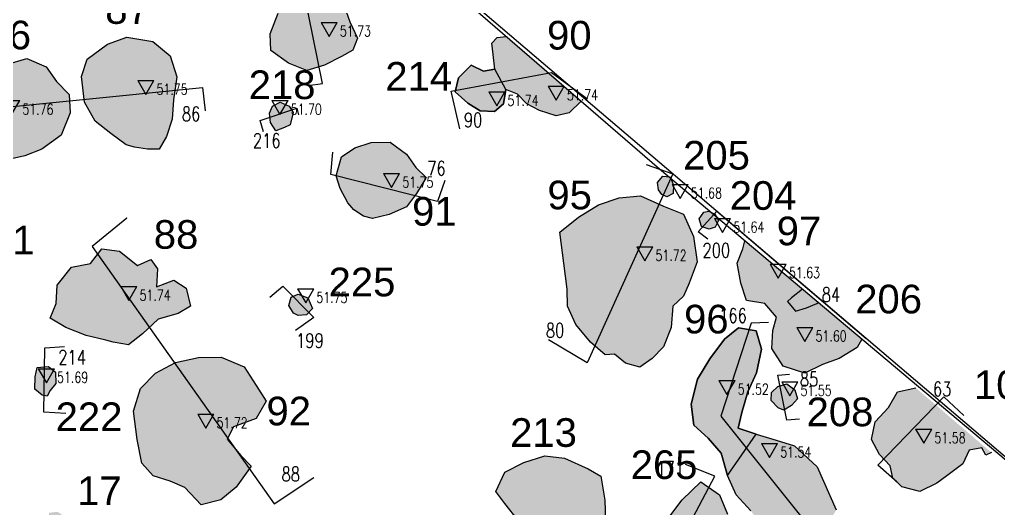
# Model space of a CAD drawing. Header units: millimetres. Extents: x 4462692 to 4462814, y 5793999 to 5794154.
# Drawn here: x 4462763.55 to 4462777.22, y 5794134.77 to 5794141.59 of the extents above; entities that cross this region are included whole.
import ezdxf

# ---------------------------------------------------------------- set-up
doc = ezdxf.new("R2010")
doc.units = ezdxf.units.MM
doc.linetypes.add('STRICHPUNKTX2', pattern=[50.8, 25.4, -12.7, 0, -12.7])
for name, color, linetype in [('00ProfilNr', 5, 'Continuous'), ('Befunde', 36, 'Continuous'), ('Befundnummern', 36, 'Continuous'), ('Flächengrenzen', 1, 'Continuous'), ('Grabungsgrenze', 102, 'STRICHPUNKTX2'), ('Gruben', 252, 'Continuous'), ('HÖHEN', 7, 'Continuous'), ('Pfosten', 254, 'Continuous'), ('Profile', 160, 'Continuous')]:
    doc.layers.add(name, color=color, linetype=linetype)
doc.styles.add('ROMANS', font='ROMANS.shx', dxfattribs={"width": 0.75})
doc.styles.get("Standard").update_dxf_attribs({"font": 'arial.ttf'})

# ---------------------------------------------------------------- blocks, each defined once
blk = doc.blocks.new('HP_FERTIG_OBERKANTE')
for p, q in [((-0.075, 0.1299), (0.075, 0.1299)), ((-0.075, 0.1299), (0, 0)), ((0, 0), (0.075, 0.1299))]:
    blk.add_line(p, q)
at = {"style": 'ROMANS', "width": 0.75}
blk.add_attdef('HÖHE', (0.1, 0), '', height=0.1, dxfattribs=at)

msp = doc.modelspace()

# ---------------------------------------------------------------- hatches: boundary and pattern name
at = {"layer": 'Gruben'}
h = msp.add_hatch(color=256, dxfattribs=at)
h.dxf.hatch_style = 1
h.paths.add_polyline_path([(4462770.338, 5794140.618), (4462770.185, 5794140.903), (4462770.028, 5794140.875), (4462769.857, 5794140.957), (4462769.678, 5794140.781), (4462769.631, 5794140.584), (4462769.811, 5794140.427), (4462769.98, 5794140.321), (4462770.181, 5794140.31), (4462770.307, 5794140.416)])
h.paths.add_polyline_path([(4462768.133, 5794139.033), (4462768.029, 5794139.237), (4462767.973, 5794139.411), (4462768.048, 5794139.675), (4462768.233, 5794139.804), (4462768.461, 5794139.879), (4462768.724, 5794139.881), (4462768.953, 5794139.713), (4462769.082, 5794139.527), (4462769.227, 5794139.388), (4462769.221, 5794139.38), (4462769.095, 5794139.164), (4462768.952, 5794138.979), (4462768.713, 5794138.87), (4462768.477, 5794138.816), (4462768.355, 5794138.847), (4462768.217, 5794138.935)])
h.paths.add_polyline_path([(4462768.136, 5794143.302), (4462768.097, 5794142.971), (4462768.022, 5794142.724), (4462767.952, 5794142.424), (4462767.909, 5794142.227), (4462767.817, 5794142.069), (4462767.699, 5794142.023), (4462767.893, 5794141.967), (4462768.082, 5794141.785), (4462768.162, 5794141.563), (4462768.271, 5794141.336), (4462768.205, 5794141.165), (4462768.045, 5794141.079), (4462767.808, 5794140.955), (4462767.561, 5794140.883), (4462767.306, 5794140.985), (4462767.06, 5794141.162), (4462767.052, 5794141.395), (4462767.162, 5794141.682), (4462767.305, 5794141.826), (4462767.447, 5794141.944), (4462767.419, 5794142.047), (4462767.19, 5794142.199), (4462767.054, 5794142.402), (4462766.887, 5794142.613), (4462766.918, 5794142.9), (4462766.701, 5794143.113), (4462766.503, 5794143.339), (4462766.432, 5794143.618), (4462766.419, 5794143.922), (4462766.411, 5794144.107), (4462766.438, 5794144.273), (4462766.202, 5794144.296), (4462765.919, 5794144.346), (4462765.726, 5794144.437), (4462765.413, 5794144.356), (4462765.14, 5794144.475), (4462764.957, 5794144.66), (4462764.957, 5794144.889), (4462765.051, 5794145.044), (4462764.94, 5794145.186), (4462764.851, 5794145.375), (4462764.834, 5794145.541), (4462764.996, 5794145.584), (4462765.547, 5794145.507)])
h = msp.add_hatch(color=256, dxfattribs=at)
h.dxf.hatch_style = 1
h.paths.add_polyline_path([(4462765.039, 5794139.845), (4462764.827, 5794140.001), (4462764.607, 5794140.176), (4462764.457, 5794140.441), (4462764.416, 5794140.799), (4462764.497, 5794141.04), (4462764.78, 5794141.251), (4462765.05, 5794141.349), (4462765.412, 5794141.287), (4462765.653, 5794141.087), (4462765.746, 5794140.794), (4462765.701, 5794140.473), (4462765.683, 5794140.205), (4462765.601, 5794139.96), (4462765.502, 5794139.785), (4462765.339, 5794139.783), (4462765.157, 5794139.812)])
h.paths.add_polyline_path([(4462762.992, 5794139.72), (4462762.768, 5794139.914), (4462762.726, 5794140.143), (4462762.821, 5794140.412), (4462762.944, 5794140.667), (4462763.112, 5794140.872), (4462763.372, 5794140.967), (4462763.653, 5794141.049), (4462763.925, 5794140.936), (4462764.066, 5794140.731), (4462764.243, 5794140.548), (4462764.26, 5794140.291), (4462764.133, 5794139.979), (4462763.864, 5794139.783), (4462763.627, 5794139.692), (4462763.354, 5794139.629), (4462763.146, 5794139.678)])
h.paths.add_polyline_path([(4462761.9, 5794138.079), (4462761.704, 5794138.175), (4462761.453, 5794138.237), (4462761.221, 5794138.412), (4462761.132, 5794138.655), (4462761.166, 5794138.946), (4462761.249, 5794139.153), (4462761.483, 5794139.322), (4462761.809, 5794139.331), (4462762.067, 5794139.253), (4462762.275, 5794139.27), (4462762.359, 5794138.943), (4462762.37, 5794138.672), (4462762.339, 5794138.42), (4462762.197, 5794138.192), (4462762.026, 5794138.04)])
h = msp.add_hatch(color=256, dxfattribs=at)
h.dxf.hatch_style = 1
h.paths.add_polyline_path([(4462770.344, 5794141.357), (4462770.219, 5794141.345), (4462770.144, 5794141.264), (4462770.185, 5794140.903), (4462770.338, 5794140.618), (4462770.504, 5794140.554), (4462770.631, 5794140.416), (4462770.812, 5794140.326), (4462771.041, 5794140.249), (4462771.226, 5794140.291), (4462771.39, 5794140.453)], flags=17)
h.paths.add_polyline_path([(4462770.344, 5794141.357), (4462770.219, 5794141.345), (4462770.144, 5794141.264), (4462770.185, 5794140.903), (4462770.338, 5794140.618), (4462770.504, 5794140.554), (4462770.631, 5794140.416), (4462770.812, 5794140.326), (4462771.041, 5794140.249), (4462771.226, 5794140.291), (4462771.39, 5794140.453)], flags=17)
h = msp.add_hatch(color=256, dxfattribs=at)
h.dxf.hatch_style = 1
h.paths.add_polyline_path([(4462770.344, 5794141.357), (4462770.219, 5794141.345), (4462770.144, 5794141.264), (4462770.185, 5794140.903), (4462770.338, 5794140.618), (4462770.504, 5794140.554), (4462770.631, 5794140.416), (4462770.812, 5794140.326), (4462771.041, 5794140.249), (4462771.226, 5794140.291), (4462771.39, 5794140.453)])
h = msp.add_hatch(color=256, dxfattribs=at)
h.dxf.hatch_style = 1
h.paths.add_polyline_path([(4462771.726, 5794136.91), (4462771.523, 5794137.091), (4462771.318, 5794137.335), (4462771.203, 5794137.591), (4462771.197, 5794137.83), (4462771.149, 5794138.191), (4462771.094, 5794138.627), (4462771.356, 5794138.833), (4462771.632, 5794139.006), (4462771.921, 5794139.103), (4462772.222, 5794139.133), (4462772.541, 5794138.99), (4462772.822, 5794138.875), (4462772.959, 5794138.566), (4462773.01, 5794138.211), (4462772.9, 5794137.911), (4462772.818, 5794137.731), (4462772.669, 5794137.59), (4462772.649, 5794137.292), (4462772.539, 5794137.025), (4462772.381, 5794136.861), (4462772.212, 5794136.742), (4462772.008, 5794136.797), (4462771.856, 5794136.92), (4462771.726, 5794136.91)])
h = msp.add_hatch(color=256, dxfattribs=at)
h.dxf.hatch_style = 1
h.paths.add_polyline_path([(4462773.675, 5794138.505), (4462773.648, 5794138.39), (4462773.567, 5794138.193), (4462773.62, 5794137.915), (4462773.701, 5794137.673), (4462773.954, 5794137.631), (4462774.119, 5794137.438), (4462774.068, 5794137.254), (4462774.054, 5794137), (4462774.212, 5794136.756), (4462774.513, 5794136.655), (4462774.759, 5794136.778), (4462774.994, 5794136.861), (4462775.242, 5794137.016), (4462775.31, 5794137.13), (4462774.701, 5794137.642), (4462774.681, 5794137.627), (4462774.538, 5794137.569), (4462774.382, 5794137.522), (4462774.27, 5794137.659), (4462774.48, 5794137.828)])
h = msp.add_hatch(color=256, dxfattribs=at)
h.dxf.hatch_style = 1
h.paths.add_polyline_path([(4462764.343, 5794133.556), (4462764.17, 5794133.589), (4462763.962, 5794133.719), (4462763.816, 5794133.912), (4462763.887, 5794134.188), (4462763.925, 5794134.413), (4462763.952, 5794134.584), (4462763.965, 5794134.706), (4462764.083, 5794134.72), (4462764.236, 5794134.617), (4462764.378, 5794134.655), (4462764.559, 5794134.623), (4462764.756, 5794134.476), (4462764.94, 5794134.299), (4462765.025, 5794134.032), (4462764.929, 5794133.775), (4462764.749, 5794133.579), (4462764.547, 5794133.513), (4462764.424, 5794133.55)])
h.paths.add_polyline_path([(4462765.656, 5794135.146), (4462765.416, 5794135.224), (4462765.26, 5794135.398), (4462765.192, 5794135.73), (4462765.144, 5794136.126), (4462765.24, 5794136.44), (4462765.451, 5794136.658), (4462765.728, 5794136.804), (4462766.048, 5794136.874), (4462766.365, 5794136.881), (4462766.688, 5794136.745), (4462766.855, 5794136.483), (4462766.993, 5794136.263), (4462766.856, 5794136.022), (4462766.538, 5794135.908), (4462766.452, 5794135.733), (4462766.641, 5794135.507), (4462766.783, 5794135.357), (4462766.576, 5794135.066), (4462766.362, 5794134.887), (4462766.087, 5794134.817), (4462765.857, 5794135.061)])
h.paths.add_polyline_path([(4462764.757, 5794137.115), (4462764.48, 5794137.183), (4462764.197, 5794137.293), (4462763.98, 5794137.425), (4462764.062, 5794137.627), (4462764.079, 5794137.886), (4462764.279, 5794138.135), (4462764.542, 5794138.187), (4462764.702, 5794138.391), (4462764.945, 5794138.359), (4462765.198, 5794138.158), (4462765.385, 5794138.244), (4462765.479, 5794138.113), (4462765.464, 5794137.862), (4462765.704, 5794137.953), (4462765.877, 5794137.841), (4462765.936, 5794137.593), (4462765.768, 5794137.487), (4462765.486, 5794137.408), (4462765.268, 5794137.203), (4462765.075, 5794137.052), (4462764.857, 5794137.088)])
h.paths.add_polyline_path([(4462768.064, 5794133.146), (4462767.857, 5794133.191), (4462767.737, 5794133.393), (4462767.71, 5794133.694), (4462767.747, 5794133.932), (4462767.926, 5794134.087), (4462768.148, 5794134.216), (4462768.393, 5794134.272), (4462768.621, 5794134.17), (4462768.806, 5794133.931), (4462768.802, 5794133.646), (4462768.716, 5794133.424), (4462768.517, 5794133.261), (4462768.239, 5794133.182)])
h.paths.add_polyline_path([(4462768.736, 5794131.829), (4462768.517, 5794131.986), (4462768.421, 5794132.241), (4462768.279, 5794132.489), (4462768.314, 5794132.759), (4462768.488, 5794133.105), (4462768.711, 5794133.31), (4462768.966, 5794133.401), (4462769.308, 5794133.307), (4462769.604, 5794133.177), (4462769.908, 5794133.181), (4462770.222, 5794133.107), (4462770.345, 5794132.786), (4462770.298, 5794132.462), (4462770.053, 5794132.283), (4462769.876, 5794132.184), (4462769.78, 5794131.938), (4462769.464, 5794131.762), (4462769.151, 5794131.737), (4462768.863, 5794131.797)])
h.paths.add_polyline_path([(4462770.222, 5794133.107), (4462770.393, 5794133.246), (4462770.604, 5794133.29), (4462770.823, 5794133.29), (4462771.26, 5794133.33), (4462771.378, 5794133.28), (4462771.455, 5794133.116), (4462771.445, 5794132.835), (4462771.486, 5794132.615), (4462771.394, 5794132.389), (4462771.072, 5794132.315), (4462770.693, 5794132.332), (4462770.432, 5794132.38), (4462770.298, 5794132.462), (4462770.345, 5794132.786)])
h = msp.add_hatch(color=256, dxfattribs=at)
h.dxf.hatch_style = 1
h.paths.add_polyline_path([(4462774.48, 5794137.828), (4462774.27, 5794137.659), (4462774.382, 5794137.522), (4462774.538, 5794137.569), (4462774.681, 5794137.627), (4462774.701, 5794137.642)], flags=17)
h.paths.add_polyline_path([(4462774.48, 5794137.828), (4462774.27, 5794137.659), (4462774.382, 5794137.522), (4462774.538, 5794137.569), (4462774.681, 5794137.627), (4462774.701, 5794137.642)], flags=17)
h = msp.add_hatch(color=256, dxfattribs=at)
h.dxf.hatch_style = 1
h.paths.add_polyline_path([(4462774.48, 5794137.828), (4462774.27, 5794137.659), (4462774.382, 5794137.522), (4462774.538, 5794137.569), (4462774.681, 5794137.627), (4462774.701, 5794137.642)])
h = msp.add_hatch(color=256, dxfattribs=at)
h.dxf.hatch_style = 1
h.paths.add_polyline_path([(4462773.758, 5794134.735), (4462773.554, 5794134.957), (4462773.434, 5794135.226), (4462773.345, 5794135.538), (4462773.163, 5794135.748), (4462772.962, 5794135.929), (4462772.927, 5794136.221), (4462773.014, 5794136.57), (4462773.188, 5794136.855), (4462773.392, 5794137.133), (4462773.588, 5794137.288), (4462773.834, 5794137.249), (4462773.911, 5794136.991), (4462773.837, 5794136.66), (4462773.72, 5794136.393), (4462773.632, 5794136.105), (4462773.584, 5794135.886), (4462773.835, 5794135.803), (4462774.114, 5794135.721), (4462774.368, 5794135.642), (4462774.684, 5794135.35), (4462774.952, 5794134.748), (4462774.714, 5794134.339), (4462774.568, 5794134.311), (4462774.174, 5794134.389), (4462773.902, 5794134.545)])
h = msp.add_hatch(color=256, dxfattribs=at)
h.dxf.hatch_style = 1
h.paths.add_polyline_path([(4462776.062, 5794136.451), (4462775.805, 5794136.396), (4462775.68, 5794136.175), (4462775.495, 5794135.978), (4462775.445, 5794135.73), (4462775.557, 5794135.518), (4462775.705, 5794135.363), (4462775.742, 5794135.191), (4462775.867, 5794135.07), (4462776.119, 5794135.002), (4462776.355, 5794135.119), (4462776.72, 5794135.39), (4462776.806, 5794135.579), (4462776.982, 5794135.612), (4462777.038, 5794135.51), (4462777.117, 5794135.548)])
h = msp.add_hatch(color=256, dxfattribs=at)
h.dxf.hatch_style = 1
h.paths.add_polyline_path([(4462771.378, 5794133.28), (4462771.467, 5794133.448), (4462771.599, 5794133.613), (4462771.637, 5794133.661), (4462771.765, 5794133.751), (4462772.024, 5794133.762), (4462772.35, 5794133.683), (4462772.54, 5794133.533), (4462772.742, 5794133.332), (4462772.946, 5794133.167), (4462772.809, 5794132.864), (4462772.611, 5794132.645), (4462772.304, 5794132.511), (4462771.977, 5794132.466), (4462771.664, 5794132.555), (4462771.486, 5794132.615), (4462771.469, 5794132.709), (4462771.445, 5794132.835), (4462771.455, 5794133.116)], flags=17)
h.paths.add_polyline_path([(4462771.378, 5794133.28), (4462771.116, 5794133.391), (4462770.892, 5794133.596), (4462770.77, 5794133.867), (4462770.599, 5794134.063), (4462770.499, 5794134.302), (4462770.515, 5794134.592), (4462770.326, 5794134.834), (4462770.2, 5794135.003), (4462770.324, 5794135.273), (4462770.589, 5794135.409), (4462770.884, 5794135.502), (4462771.159, 5794135.469), (4462771.491, 5794135.32), (4462771.665, 5794135.219), (4462771.72, 5794134.881), (4462771.733, 5794134.6), (4462771.813, 5794134.305), (4462771.87, 5794134.019), (4462771.765, 5794133.751), (4462772.024, 5794133.762), (4462772.298, 5794133.931), (4462772.459, 5794134.25), (4462772.588, 5794134.605), (4462772.801, 5794134.885), (4462773.061, 5794135.14), (4462773.323, 5794134.959), (4462773.434, 5794134.686), (4462773.449, 5794134.414), (4462773.261, 5794134.297), (4462773.144, 5794134.051), (4462773.146, 5794133.751), (4462773.087, 5794133.454), (4462772.946, 5794133.167), (4462772.809, 5794132.864), (4462772.611, 5794132.645), (4462772.304, 5794132.511), (4462771.977, 5794132.466), (4462771.664, 5794132.555), (4462771.486, 5794132.615), (4462771.445, 5794132.835), (4462771.455, 5794133.116)])
h = msp.add_hatch(color=256, dxfattribs=at)
h.dxf.hatch_style = 1
h.paths.add_polyline_path([(4462771.378, 5794133.28), (4462771.467, 5794133.448), (4462771.599, 5794133.613), (4462771.637, 5794133.661), (4462771.765, 5794133.751), (4462772.024, 5794133.762), (4462772.35, 5794133.683), (4462772.54, 5794133.533), (4462772.742, 5794133.332), (4462772.946, 5794133.167), (4462772.809, 5794132.864), (4462772.611, 5794132.645), (4462772.304, 5794132.511), (4462771.977, 5794132.466), (4462771.664, 5794132.555), (4462771.486, 5794132.615), (4462771.469, 5794132.709), (4462771.445, 5794132.835), (4462771.455, 5794133.116)], flags=17)
h.paths.add_polyline_path([(4462771.378, 5794133.28), (4462771.116, 5794133.391), (4462770.892, 5794133.596), (4462770.77, 5794133.867), (4462770.599, 5794134.063), (4462770.499, 5794134.302), (4462770.515, 5794134.592), (4462770.326, 5794134.834), (4462770.2, 5794135.003), (4462770.324, 5794135.273), (4462770.589, 5794135.409), (4462770.884, 5794135.502), (4462771.159, 5794135.469), (4462771.491, 5794135.32), (4462771.665, 5794135.219), (4462771.72, 5794134.881), (4462771.733, 5794134.6), (4462771.813, 5794134.305), (4462771.87, 5794134.019), (4462771.765, 5794133.751), (4462772.024, 5794133.762), (4462772.298, 5794133.931), (4462772.459, 5794134.25), (4462772.588, 5794134.605), (4462772.801, 5794134.885), (4462773.061, 5794135.14), (4462773.323, 5794134.959), (4462773.434, 5794134.686), (4462773.449, 5794134.414), (4462773.261, 5794134.297), (4462773.144, 5794134.051), (4462773.146, 5794133.751), (4462773.087, 5794133.454), (4462772.946, 5794133.167), (4462772.809, 5794132.864), (4462772.611, 5794132.645), (4462772.304, 5794132.511), (4462771.977, 5794132.466), (4462771.664, 5794132.555), (4462771.486, 5794132.615), (4462771.445, 5794132.835), (4462771.455, 5794133.116)])
at = {"layer": 'Pfosten'}
h = msp.add_hatch(color=256, dxfattribs=at)
h.dxf.hatch_style = 1
h.paths.add_polyline_path([(4462767.249, 5794140.087), (4462767.128, 5794140.041), (4462767.054, 5794140.156), (4462767.04, 5794140.285), (4462767.085, 5794140.385), (4462767.189, 5794140.44), (4462767.317, 5794140.386), (4462767.371, 5794140.295), (4462767.328, 5794140.123)])
h = msp.add_hatch(color=256, dxfattribs=at)
h.dxf.hatch_style = 1
h.paths.add_polyline_path([(4462773.136, 5794138.683), (4462773.07, 5794138.706), (4462773.04, 5794138.812), (4462773.102, 5794138.903), (4462773.174, 5794138.917), (4462773.258, 5794138.877), (4462773.31, 5794138.789), (4462773.262, 5794138.696), (4462773.177, 5794138.669)])
h.paths.add_polyline_path([(4462772.517, 5794139.149), (4462772.471, 5794139.214), (4462772.456, 5794139.32), (4462772.531, 5794139.406), (4462772.633, 5794139.396), (4462772.682, 5794139.279), (4462772.674, 5794139.163), (4462772.588, 5794139.116)])
h.paths.add_polyline_path([(4462774.14, 5794136.173), (4462774.044, 5794136.275), (4462774.049, 5794136.385), (4462774.137, 5794136.468), (4462774.261, 5794136.507), (4462774.376, 5794136.425), (4462774.41, 5794136.299), (4462774.326, 5794136.206), (4462774.219, 5794136.14)])
h = msp.add_hatch(color=256, dxfattribs=at)
h.dxf.hatch_style = 1
h.paths.add_polyline_path([(4462767.377, 5794137.492), (4462767.311, 5794137.602), (4462767.342, 5794137.715), (4462767.441, 5794137.76), (4462767.575, 5794137.71), (4462767.642, 5794137.561), (4462767.557, 5794137.472), (4462767.44, 5794137.459)])
h = msp.add_hatch(color=256, dxfattribs=at)
h.dxf.hatch_style = 1
h.paths.add_polyline_path([(4462763.867, 5794136.35), (4462763.766, 5794136.434), (4462763.77, 5794136.604), (4462763.8, 5794136.733), (4462763.955, 5794136.751), (4462764.055, 5794136.668), (4462764.06, 5794136.513), (4462763.98, 5794136.412), (4462763.939, 5794136.335)])

# ---------------------------------------------------------------- linework, layer by layer
at = {"layer": 'Befunde'}
for points, elevation in [([(4462770.338, 5794140.618), (4462770.185, 5794140.903), (4462770.028, 5794140.875), (4462769.857, 5794140.957), (4462769.678, 5794140.781), (4462769.631, 5794140.584), (4462769.811, 5794140.427), (4462769.98, 5794140.321), (4462770.181, 5794140.31), (4462770.307, 5794140.416), (4462770.338, 5794140.618)], 51.785), ([(4462773.434, 5794135.226), (4462773.835, 5794135.803), (4462773.584, 5794135.886), (4462773.632, 5794136.105), (4462773.72, 5794136.393), (4462773.837, 5794136.66), (4462773.911, 5794136.991), (4462773.834, 5794137.249), (4462773.588, 5794137.288), (4462773.392, 5794137.133), (4462773.188, 5794136.855), (4462773.014, 5794136.57), (4462772.927, 5794136.221), (4462772.962, 5794135.929), (4462773.163, 5794135.748), (4462773.163, 5794135.748), (4462773.345, 5794135.538)], 0.14)]:
    msp.add_lwpolyline(points, close=True, dxfattribs=dict(at, elevation=elevation))
for points in [[(4462768.082, 5794141.785, 51.737), (4462768.162, 5794141.563, 51.739), (4462768.271, 5794141.336, 51.731), (4462768.205, 5794141.165, 51.733), (4462768.045, 5794141.079, 51.748), (4462767.808, 5794140.955, 51.747), (4462767.561, 5794140.883, 51.749), (4462767.306, 5794140.985, 51.755), (4462767.06, 5794141.162, 51.754), (4462767.052, 5794141.395, 51.752), (4462767.162, 5794141.682, 51.747)], [(4462771.39, 5794140.453, 52.49), (4462771.226, 5794140.291, 51.724), (4462771.041, 5794140.249, 51.747), (4462770.812, 5794140.326, 51.754), (4462770.631, 5794140.416, 51.767), (4462770.504, 5794140.554, 51.771), (4462770.338, 5794140.618, 51.785), (4462770.307, 5794140.416, 51.773), (4462770.181, 5794140.31, 51.775), (4462769.98, 5794140.321, 51.768), (4462769.811, 5794140.427, 51.771), (4462769.631, 5794140.584, 51.78), (4462769.678, 5794140.781, 51.763), (4462769.857, 5794140.957, 51.774), (4462770.028, 5794140.875, 51.787), (4462770.185, 5794140.903, 51.786), (4462770.165, 5794141.108, 51.784), (4462770.144, 5794141.264, 51.792), (4462770.219, 5794141.345, 51.769), (4462770.344, 5794141.357, 52.481)], [(4462775.31, 5794137.13, 52.522), (4462775.242, 5794137.016, 51.7), (4462774.994, 5794136.861, 51.704), (4462774.759, 5794136.778, 51.707), (4462774.513, 5794136.655, 51.697), (4462774.212, 5794136.756, 51.7), (4462774.054, 5794137, 51.691), (4462774.068, 5794137.254, 51.72), (4462774.119, 5794137.438, 51.737), (4462773.954, 5794137.631, 51.734), (4462773.701, 5794137.673, 51.719), (4462773.62, 5794137.915, 51.733), (4462773.567, 5794138.193, 51.756), (4462773.648, 5794138.39, 51.767), (4462773.675, 5794138.505, 52.509)], [(4462774.48, 5794137.828, 52.516), (4462774.48, 5794137.828, 52.516), (4462774.326, 5794137.708, 51.741), (4462774.27, 5794137.659, 51.742), (4462774.382, 5794137.522, 51.728), (4462774.538, 5794137.569, 51.744), (4462774.681, 5794137.627, 51.735), (4462774.701, 5794137.642, 51.741)], [(4462773.758, 5794134.735, 51.624), (4462773.554, 5794134.957, 51.639), (4462773.434, 5794135.226, 51.648), (4462773.345, 5794135.538, 51.654), (4462773.163, 5794135.748, 51.641), (4462772.962, 5794135.929, 51.631), (4462772.927, 5794136.221, 51.641), (4462773.014, 5794136.57, 51.666), (4462773.188, 5794136.855, 51.673), (4462773.392, 5794137.133, 51.677), (4462773.588, 5794137.288, 51.71), (4462773.834, 5794137.249, 51.711), (4462773.911, 5794136.991, 51.704), (4462773.837, 5794136.66, 51.671), (4462773.72, 5794136.393, 51.676), (4462773.632, 5794136.105, 51.66), (4462773.584, 5794135.886, 51.663), (4462773.835, 5794135.803, 51.664), (4462774.114, 5794135.721, 51.669), (4462774.368, 5794135.642, 51.688), (4462774.684, 5794135.35, 51.686), (4462774.952, 5794134.748, 51.687)], [(4462777.117, 5794135.548, 51.699), (4462777.038, 5794135.51, 51.696), (4462776.982, 5794135.612, 51.686), (4462776.806, 5794135.579, 51.694), (4462776.72, 5794135.39, 51.696), (4462776.495, 5794135.223, 51.687), (4462776.355, 5794135.119, 51.716), (4462776.119, 5794135.002, 51.742), (4462775.867, 5794135.07, 51.718), (4462775.742, 5794135.191, 51.71), (4462775.705, 5794135.363, 51.709), (4462775.557, 5794135.518, 51.677), (4462775.445, 5794135.73, 51.659), (4462775.495, 5794135.978, 51.67), (4462775.68, 5794136.175, 51.658), (4462775.805, 5794136.396, 51.622), (4462776.062, 5794136.451, 51.613), (4462776.062, 5794136.451, 51.613)], [(4462770.515, 5794134.592, 51.755), (4462770.326, 5794134.834, 51.763), (4462770.2, 5794135.003, 51.751), (4462770.324, 5794135.273, 51.746), (4462770.589, 5794135.409, 51.75), (4462770.884, 5794135.502, 51.766), (4462771.159, 5794135.469, 51.769), (4462771.491, 5794135.32, 51.74), (4462771.665, 5794135.219, 51.722), (4462771.72, 5794134.881, 51.722), (4462771.733, 5794134.6, 51.71)], [(4462772.588, 5794134.605, 51.722), (4462772.801, 5794134.885, 51.698), (4462773.061, 5794135.14, 51.692), (4462773.323, 5794134.959, 51.649), (4462773.434, 5794134.686, 51.679)]]:
    msp.add_polyline3d(points, dxfattribs=at)
for points in [[(4462765.039, 5794139.845, 51.766), (4462764.827, 5794140.001, 51.765), (4462764.607, 5794140.176, 51.765), (4462764.457, 5794140.441, 51.756), (4462764.416, 5794140.799, 51.744), (4462764.497, 5794141.04, 51.751), (4462764.78, 5794141.251, 51.739), (4462765.05, 5794141.349, 51.721), (4462765.412, 5794141.287, 51.719), (4462765.653, 5794141.087, 51.731), (4462765.746, 5794140.794, 51.734), (4462765.701, 5794140.473, 51.739), (4462765.683, 5794140.205, 51.742), (4462765.601, 5794139.96, 51.73), (4462765.502, 5794139.785, 51.747), (4462765.339, 5794139.783, 51.751), (4462765.157, 5794139.812, 51.76)], [(4462762.992, 5794139.72, 51.866), (4462762.768, 5794139.914, 51.88), (4462762.726, 5794140.143, 51.884), (4462762.821, 5794140.412, 51.882), (4462762.944, 5794140.667, 51.897), (4462763.112, 5794140.872, 51.908), (4462763.372, 5794140.967, 51.907), (4462763.653, 5794141.049, 51.884), (4462763.925, 5794140.936, 51.889), (4462764.066, 5794140.731, 51.901), (4462764.243, 5794140.548, 51.886), (4462764.26, 5794140.291, 51.894), (4462764.133, 5794139.979, 51.9), (4462763.864, 5794139.783, 51.893), (4462763.627, 5794139.692, 51.853), (4462763.354, 5794139.629, 51.852), (4462763.146, 5794139.678, 51.864)], [(4462767.249, 5794140.087, 51.724), (4462767.128, 5794140.041, 51.726), (4462767.054, 5794140.156, 51.725), (4462767.04, 5794140.285, 51.724), (4462767.085, 5794140.385, 51.741), (4462767.189, 5794140.44, 51.719), (4462767.317, 5794140.386, 51.708), (4462767.371, 5794140.295, 51.727), (4462767.328, 5794140.123, 51.73)], [(4462768.133, 5794139.033, 51.761), (4462768.029, 5794139.237, 51.786), (4462767.973, 5794139.411, 51.784), (4462768.048, 5794139.675, 51.795), (4462768.233, 5794139.804, 51.776), (4462768.461, 5794139.879, 51.773), (4462768.724, 5794139.881, 51.743), (4462768.953, 5794139.713, 51.743), (4462769.082, 5794139.527, 51.744), (4462769.227, 5794139.388, 51.745), (4462769.221, 5794139.38, 51.745), (4462769.095, 5794139.164, 51.749), (4462768.952, 5794138.979, 51.762), (4462768.713, 5794138.87, 51.772), (4462768.477, 5794138.816, 51.775), (4462768.355, 5794138.847, 51.786), (4462768.355, 5794138.847, 51.786), (4462768.217, 5794138.935, 51.785)], [(4462772.517, 5794139.149, 51.737), (4462772.471, 5794139.214, 51.733), (4462772.456, 5794139.32, 51.735), (4462772.531, 5794139.406, 51.729), (4462772.633, 5794139.396, 51.729), (4462772.682, 5794139.279, 51.724), (4462772.674, 5794139.163, 51.721), (4462772.588, 5794139.116, 51.708)], [(4462771.726, 5794136.91, 51.731), (4462771.523, 5794137.091, 51.746), (4462771.318, 5794137.335, 51.759), (4462771.203, 5794137.591, 51.791), (4462771.197, 5794137.83, 51.815), (4462771.149, 5794138.191, 51.805), (4462771.094, 5794138.627, 51.758), (4462771.356, 5794138.833, 51.729), (4462771.632, 5794139.006, 51.727), (4462771.921, 5794139.103, 51.732), (4462772.222, 5794139.133, 51.754), (4462772.541, 5794138.99, 51.742), (4462772.822, 5794138.875, 51.735), (4462772.959, 5794138.566, 51.721), (4462773.01, 5794138.211, 51.624), (4462772.9, 5794137.911, 51.596), (4462772.818, 5794137.731, 51.617), (4462772.669, 5794137.59, 51.621), (4462772.649, 5794137.292, 51.613), (4462772.539, 5794137.025, 51.623), (4462772.381, 5794136.861, 51.652), (4462772.212, 5794136.742, 51.655), (4462772.008, 5794136.797, 51.653), (4462771.856, 5794136.92, 51.655), (4462771.726, 5794136.91, 51.731)], [(4462773.136, 5794138.683, 51.706), (4462773.07, 5794138.706, 51.719), (4462773.04, 5794138.812, 51.724), (4462773.102, 5794138.903, 51.722), (4462773.174, 5794138.917, 51.721), (4462773.258, 5794138.877, 51.715), (4462773.31, 5794138.789, 51.705), (4462773.262, 5794138.696, 51.694), (4462773.177, 5794138.669, 51.699)], [(4462764.757, 5794137.115, 51.767), (4462764.48, 5794137.183, 51.768), (4462764.197, 5794137.293, 51.739), (4462763.98, 5794137.425, 51.75), (4462764.062, 5794137.627, 51.754), (4462764.079, 5794137.886, 51.755), (4462764.279, 5794138.135, 51.763), (4462764.542, 5794138.187, 51.76), (4462764.702, 5794138.391, 51.762), (4462764.945, 5794138.359, 51.761), (4462765.198, 5794138.158, 51.769), (4462765.385, 5794138.244, 51.764), (4462765.479, 5794138.113, 51.763), (4462765.464, 5794137.862, 51.783), (4462765.704, 5794137.953, 51.78), (4462765.877, 5794137.841, 51.749), (4462765.936, 5794137.593, 51.752), (4462765.768, 5794137.487, 51.755), (4462765.486, 5794137.408, 51.759), (4462765.268, 5794137.203, 51.773), (4462765.075, 5794137.052, 51.778), (4462764.857, 5794137.088, 51.779)], [(4462767.377, 5794137.492, 51.893), (4462767.311, 5794137.602, 51.906), (4462767.342, 5794137.715, 51.915), (4462767.441, 5794137.76, 51.914), (4462767.575, 5794137.71, 51.894), (4462767.642, 5794137.561, 51.895), (4462767.557, 5794137.472, 51.896), (4462767.44, 5794137.459, 51.896)], [(4462765.656, 5794135.146, 51.838), (4462765.416, 5794135.224, 51.838), (4462765.26, 5794135.398, 51.85), (4462765.192, 5794135.73, 51.857), (4462765.144, 5794136.126, 51.867), (4462765.24, 5794136.44, 51.876), (4462765.451, 5794136.658, 51.885), (4462765.728, 5794136.804, 51.883), (4462766.048, 5794136.874, 51.881), (4462766.365, 5794136.881, 51.879), (4462766.688, 5794136.745, 51.879), (4462766.855, 5794136.483, 51.852), (4462766.993, 5794136.263, 51.868), (4462766.856, 5794136.022, 51.867), (4462766.538, 5794135.908, 51.869), (4462766.452, 5794135.733, 51.871), (4462766.641, 5794135.507, 51.86), (4462766.783, 5794135.357, 51.869), (4462766.576, 5794135.066, 51.833), (4462766.362, 5794134.887, 51.815), (4462766.087, 5794134.817, 51.818), (4462765.857, 5794135.061, 51.839)], [(4462763.867, 5794136.35, 51.837), (4462763.766, 5794136.434, 51.841), (4462763.77, 5794136.604, 51.854), (4462763.8, 5794136.733, 51.835), (4462763.955, 5794136.751, 51.856), (4462764.055, 5794136.668, 51.856), (4462764.06, 5794136.513, 51.846), (4462763.98, 5794136.412, 51.848), (4462763.939, 5794136.335, 51.843)], [(4462774.14, 5794136.173, 51.674), (4462774.044, 5794136.275, 51.655), (4462774.049, 5794136.385, 51.657), (4462774.137, 5794136.468, 51.68), (4462774.261, 5794136.507, 51.678), (4462774.376, 5794136.425, 51.698), (4462774.41, 5794136.299, 51.69), (4462774.326, 5794136.206, 51.692), (4462774.219, 5794136.14, 51.676)]]:
    msp.add_polyline3d(points, close=True, dxfattribs=at)
at = {"layer": 'Flächengrenzen', "elevation": 52.354}
msp.add_lwpolyline([(4462727.191, 5794121.278), (4462753.306, 5794099.047), (4462781.379, 5794132.022), (4462755.232, 5794154.292), (4462727.191, 5794121.278)], close=True, dxfattribs=at)
at = {"layer": 'Grabungsgrenze'}
msp.add_polyline3d([(4462798.891, 5794085.742, 53.218), (4462813.657, 5794102.115, 52.88), (4462813.657, 5794102.115, 52.88), (4462781.384, 5794132.022, 52.572), (4462772.487, 5794139.504, 52.499), (4462765.263, 5794145.751, 52.438), (4462755.232, 5794154.292, 52.354), (4462748.936, 5794146.879, 52.505), (4462739.637, 5794135.931, 52.728), (4462727.175, 5794121.259, 53.027), (4462720.411, 5794113.296, 53.189), (4462711.658, 5794098.849, 53.465), (4462734.93, 5794078.872, 53.662)], dxfattribs=at)
at = {"layer": 'Profile', "elevation": 0.14}
msp.add_lwpolyline([(4462764.2, 5794136.091), (4462763.892, 5794136.111), (4462763.905, 5794137.011), (4462764.179, 5794137.03)], dxfattribs=at)
at = {"layer": 'Profile'}
for points in [[(4462767.581, 5794140.673, 51.859), (4462767.783, 5794140.701, 51.866), (4462767.067, 5794144.213, 52.354), (4462766.705, 5794144.108, 51.894)], [(4462769.7, 5794140.066, 51.88), (4462769.576, 5794140.593, 0.14), (4462770.977, 5794140.856, 0.139), (4462771.479, 5794140.485, 0.113)], [(4462762.508, 5794139.908, 51.864), (4462762.527, 5794140.286, 51.898), (4462766.108, 5794140.643, 51.874), (4462766.143, 5794140.319, 51.886)], [(4462766.957, 5794140.027, 0.145), (4462766.913, 5794140.182, 0.14), (4462767.422, 5794140.358, 0.142), (4462767.448, 5794140.265, 0.144)], [(4462769.489, 5794139.345, 51.849), (4462769.385, 5794139.052, 51.856), (4462767.895, 5794139.429, 51.914), (4462767.925, 5794139.742, 51.896)], [(4462772.298, 5794139.568, 51.86), (4462772.67, 5794139.44, 52.354), (4462771.475, 5794136.802, 51.761), (4462770.936, 5794137.121, 51.802)], [(4462773.158, 5794138.529, 51.773), (4462773.024, 5794138.628, 51.784), (4462773.285, 5794138.916, 51.683), (4462775.372, 5794137.139, 52.354)], [(4462765.043, 5794138.827, 51.836), (4462765.051, 5794138.819, 51.836), (4462764.565, 5794138.427, 51.844), (4462767.104, 5794134.833, 51.832), (4462767.661, 5794135.201, 51.848)], [(4462767.045, 5794137.717, 51.896), (4462767.229, 5794137.87, 51.899), (4462767.659, 5794137.432, 51.887), (4462767.402, 5794137.253, 51.909)], [(4462774.007, 5794137.365, 0.14), (4462773.763, 5794137.356, 51.66), (4462773.343, 5794136.056, 0.14), (4462774.841, 5794134.181, 0.14), (4462775.105, 5794134.416, 0.14)], [(4462774.44, 5794136.013, 51.682), (4462774.261, 5794136.001, 51.696), (4462774.139, 5794136.63, 51.67), (4462774.3, 5794136.643, 51.648), (4462774.3, 5794136.643, 51.648)], [(4462775.801, 5794135.133, 51.707), (4462775.531, 5794135.372, 51.673), (4462776.452, 5794136.324, 51.696), (4462776.732, 5794136.066, 51.679)], [(4462771.486, 5794132.437, 0.14), (4462771.736, 5794132.337, 51.7), (4462773.255, 5794135.219, 51.7), (4462772.846, 5794135.379, 0.14)]]:
    msp.add_polyline3d(points, dxfattribs=at)

# ---------------------------------------------------------------- block references
at = {"layer": 'HÖHEN', "xscale": 1.5, "yscale": 1.5, "zscale": 1.5}
for p, values in [((4462767.874, 5794141.358, 51.866), {'HÖHE': '51.73'}), ((4462765.314, 5794140.546, 51.894), {'HÖHE': '51.75'}), ((4462771.043, 5794140.467, 51.879), {'HÖHE': '51.74'}), ((4462770.213, 5794140.389, 51.883), {'HÖHE': '51.74'}), ((4462763.442, 5794140.267, 51.904), {'HÖHE': '51.76'}), ((4462767.187, 5794140.267, 0.127), {'HÖHE': '51.70'}), ((4462768.745, 5794139.248, 51.888), {'HÖHE': '51.75'}), ((4462772.772, 5794139.096, 51.817), {'HÖHE': '51.68'}), ((4462773.365, 5794138.62, 51.784), {'HÖHE': '51.64'}), ((4462772.279, 5794138.226, 51.861), {'HÖHE': '51.72'}), ((4462774.142, 5794137.984, 51.767), {'HÖHE': '51.63'}), ((4462765.078, 5794137.67, 51.882), {'HÖHE': '51.74'}), ((4462767.546, 5794137.639, 51.891), {'HÖHE': '51.75'}), ((4462774.514, 5794137.1, 51.737), {'HÖHE': '51.60'}), ((4462763.926, 5794136.523, 51.833), {'HÖHE': '51.69'}), ((4462773.427, 5794136.357, 51.665), {'HÖHE': '51.52'}), ((4462774.304, 5794136.339, 51.688), {'HÖHE': '51.55'}), ((4462766.152, 5794135.888, 51.862), {'HÖHE': '51.72'}), ((4462776.173, 5794135.677, 51.716), {'HÖHE': '51.58'}), ((4462774.021, 5794135.479, 51.678), {'HÖHE': '51.54'})]:
    msp.add_blockref('HP_FERTIG_OBERKANTE', p, dxfattribs=at).add_auto_attribs(values)

# ---------------------------------------------------------------- texts
at = {"layer": '00ProfilNr', "style": 'ROMANS', "width": 0.75}
for s, p in [('86', (4462765.818, 5794140.177, 0.14)), ('90', (4462769.755, 5794140.091, 0.14)), ('216', (4462766.81, 5794139.804, 0.14)), ('76', (4462769.243, 5794139.415, 0.14)), ('200', (4462773.085, 5794138.27, 0.14)), ('84', (4462774.75, 5794137.653, 0.14)), ('166', (4462773.318, 5794137.361, 0.14)), ('80', (4462770.899, 5794137.153, 0.14)), ('199', (4462767.412, 5794137.011, 0.14)), ('214', (4462764.093, 5794136.777, 0.14)), ('85', (4462774.444, 5794136.473, 0.14)), ('63', (4462776.302, 5794136.336, 0.14)), ('171', (4462772.44, 5794135.226, 0.14)), ('88', (4462767.21, 5794135.146, 0.14))]:
    msp.add_text(s, height=0.2, dxfattribs=at).set_placement(p)
at = {"layer": 'Befundnummern'}
for s, p in [('87', (4462764.749, 5794141.534, 0.14)), ('86', (4462763.091, 5794141.178, 0.14)), ('90', (4462770.915, 5794141.175, 0.14)), ('218', (4462766.751, 5794140.483, 0.14)), ('214', (4462768.658, 5794140.601, 0.14)), ('205', (4462772.815, 5794139.499, 0.14)), ('95', (4462770.92, 5794138.944, 0.14)), ('204', (4462773.465, 5794138.937, 0.14)), ('91', (4462769.032, 5794138.716, 0.14)), ('97', (4462774.121, 5794138.442, 0.14)), ('11', (4462763.139, 5794138.316, 0.14)), ('88', (4462765.426, 5794138.393, 0.14)), ('225', (4462767.866, 5794137.729, 0.14)), ('206', (4462775.217, 5794137.491, 0.14)), ('96', (4462772.828, 5794137.211, 0.14)), ('100', (4462776.874, 5794136.294, 0.14)), ('222', (4462764.056, 5794135.847, 0.14)), ('92', (4462766.999, 5794135.927, 0.14)), ('208', (4462774.538, 5794135.915, 0.14)), ('213', (4462770.4, 5794135.627, 0.14)), ('265', (4462772.083, 5794135.178, 0.14)), ('17', (4462764.356, 5794134.814, 0.14))]:
    msp.add_text(s, height=0.4, dxfattribs=at).set_placement(p)

doc.saveas('drawing.dxf')
